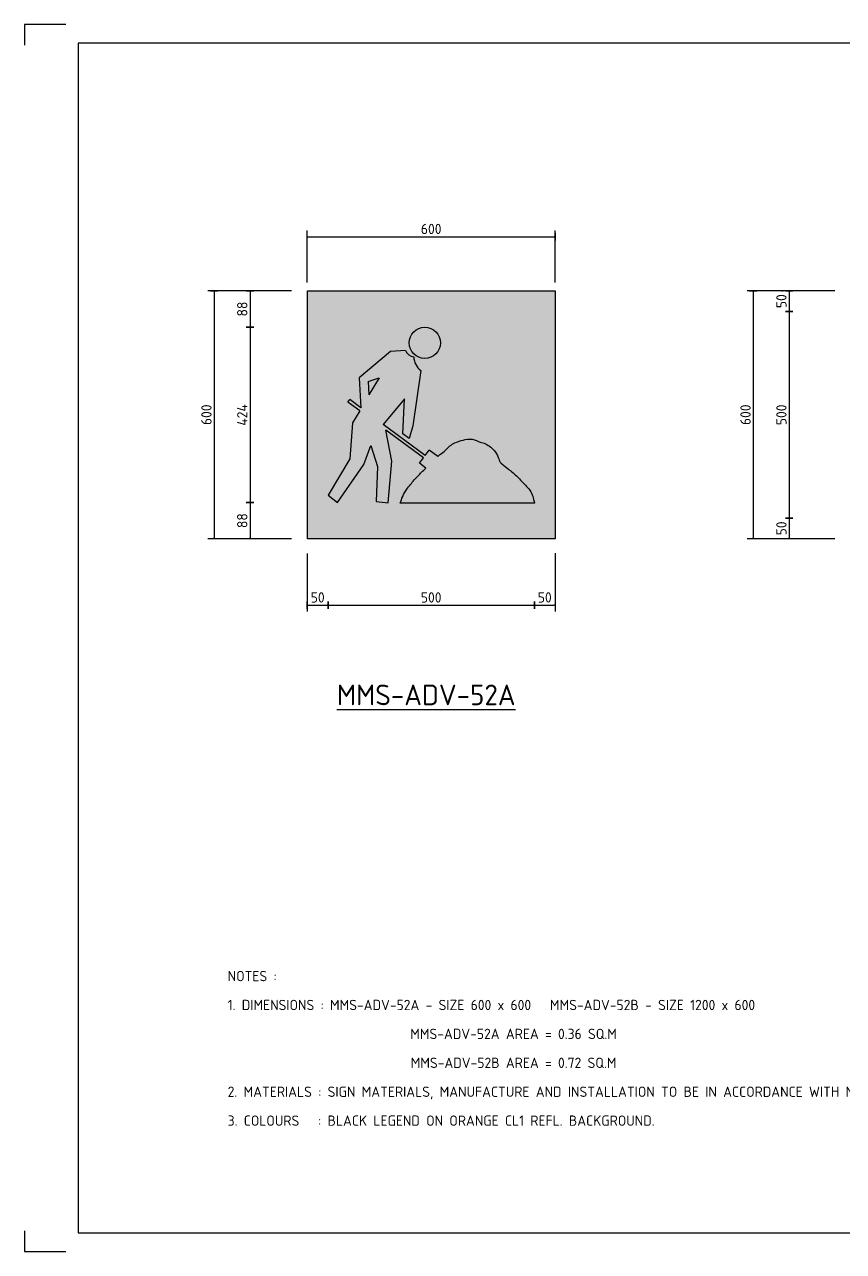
# Model space of a CAD drawing. Extents: x 0 to 420, y 0 to 297.
# Drawn here: x 0 to 198.3, y 0 to 297 of the extents above; entities that cross this region are included whole.
import ezdxf
from ezdxf.enums import TextEntityAlignment as Align

# ---------------------------------------------------------------- set-up
doc = ezdxf.new("R2010")
doc.units = 0
doc.header["$LTSCALE"] = 0.3
doc.header["$MEASUREMENT"] = 0
doc.layers.get('0').update_dxf_attribs({"linetype": 'CONTINUOUS'})
doc.layers.get('DEFPOINTS').update_dxf_attribs({"linetype": 'CONTINUOUS'})
for name, color, linetype in [('L25', 1, 'CONTINUOUS'), ('L50', 7, 'CONTINUOUS'), ('NOTES', 1, 'CONTINUOUS'), ('ORANGE', 30, 'CONTINUOUS'), ('T25', 1, 'CONTINUOUS'), ('TBLK18', 4, 'CONTINUOUS'), ('TBLK25', 1, 'CONTINUOUS'), ('TBLK35', 3, 'CONTINUOUS'), ('TBLK50', 7, 'CONTINUOUS')]:
    doc.layers.add(name, color=color, linetype=linetype)
doc.styles.add('iso', font='iso3098b.shx')
doc.dimstyles.new('SIGNSDIM', dxfattribs={"dimtxt": 2.5, "dimasz": 0.2, "dimexe": 1.5, "dimexo": 2, "dimtad": 1, "dimdec": 4, "dimlfac": 10, "dimrnd": 1, "dimdsep": 46, "dimtxsty": 'iso', "dimblk": 'SGNDIM', "dimcen": 2.5, "dimse2": 1, "dimadec": 0, "dimazin": 0, "dimtfac": 1, "dimtdec": 4, "dimtix": 1, "dimtmove": 0, "dimatfit": 3, "dimldrblk": 'SGNDIM', "dimfxl": 1, "dimtolj": 1, "dimtzin": 0, "dimarcsym": 0})

# ---------------------------------------------------------------- blocks, each defined once
blk = doc.blocks.new('SGNDIM')
for p, q in [((0, 0), (-1, 0)), ((0, 4.5), (0, -4.5))]:
    blk.add_line(p, q)
blk = doc.blocks.new('*D2')
at = {"layer": 'DEFPOINTS', "color": 0}
for p in [(66.64, 232.54), (45.93, 172.54), (66.64, 172.54)]:
    blk.add_point(p, dxfattribs=at)
at = {"layer": 'T25', "color": 0, "lineweight": -2}
for p, q in [((64.64, 232.54), (44.43, 232.54)), ((45.93, 232.34), (45.93, 172.74)), ((64.64, 172.54), (44.43, 172.54))]:
    blk.add_line(p, q, dxfattribs=at)
at = {"layer": 'T25', "color": 0, "lineweight": -2, "xscale": 0.2, "yscale": 0.2, "zscale": 0.2}
for p, rotation in [((45.93, 232.54), 90), ((45.93, 172.54), 270)]:
    blk.add_blockref('SGNDIM', p, dxfattribs=dict(at, rotation=rotation))
at = {"layer": 'T25', "color": 0, "insert": (44.05, 202.54), "char_height": 2.5, "attachment_point": 5, "rotation": 90, "style": 'iso'}
blk.add_mtext('\\A1;600', dxfattribs=at)
blk = doc.blocks.new('*D3')
at = {"layer": 'DEFPOINTS', "color": 0}
for p in [(68.49, 170.92), (73.5, 170.92), (73.5, 156.44)]:
    blk.add_point(p, dxfattribs=at)
at = {"layer": 'T25', "color": 0, "lineweight": -2}
for p, q in [((68.49, 168.92), (68.49, 154.94)), ((68.69, 156.44), (73.3, 156.44))]:
    blk.add_line(p, q, dxfattribs=at)
at = {"layer": 'T25', "color": 0, "lineweight": -2, "xscale": 0.2, "yscale": 0.2, "zscale": 0.2, "rotation": 180}
blk.add_blockref('SGNDIM', (68.49, 156.44), dxfattribs=at)
at = {"layer": 'T25', "color": 0, "lineweight": -2, "xscale": 0.2, "yscale": 0.2, "zscale": 0.2}
blk.add_blockref('SGNDIM', (73.5, 156.44), dxfattribs=at)
at = {"layer": 'T25', "color": 0, "insert": (71, 158.32), "char_height": 2.5, "attachment_point": 5, "style": 'iso'}
blk.add_mtext('\\A1;50', dxfattribs=at)
blk = doc.blocks.new('*D4')
at = {"layer": 'DEFPOINTS', "color": 0}
for p in [(73.5, 171.77), (123.48, 171.77), (123.48, 156.44)]:
    blk.add_point(p, dxfattribs=at)
at = {"layer": 'T25', "color": 0, "lineweight": -2}
blk.add_line((73.7, 156.44), (123.28, 156.44), dxfattribs=at)
at = {"layer": 'T25', "color": 0, "lineweight": -2, "xscale": 0.2, "yscale": 0.2, "zscale": 0.2, "rotation": 180}
blk.add_blockref('SGNDIM', (73.5, 156.44), dxfattribs=at)
at = {"layer": 'T25', "color": 0, "lineweight": -2, "xscale": 0.2, "yscale": 0.2, "zscale": 0.2}
blk.add_blockref('SGNDIM', (123.48, 156.44), dxfattribs=at)
at = {"layer": 'T25', "color": 0, "insert": (98.49, 158.32), "char_height": 2.5, "attachment_point": 5, "style": 'iso'}
blk.add_mtext('\\A1;500', dxfattribs=at)
blk = doc.blocks.new('*D5')
at = {"layer": 'DEFPOINTS', "color": 0}
for p in [(123.48, 171.02), (128.49, 171.02), (128.49, 156.44)]:
    blk.add_point(p, dxfattribs=at)
at = {"layer": 'T25', "color": 0, "lineweight": -2}
for p, q in [((128.49, 169.02), (128.49, 154.94)), ((123.68, 156.44), (128.29, 156.44))]:
    blk.add_line(p, q, dxfattribs=at)
at = {"layer": 'T25', "color": 0, "lineweight": -2, "xscale": 0.2, "yscale": 0.2, "zscale": 0.2, "rotation": 180}
blk.add_blockref('SGNDIM', (123.48, 156.44), dxfattribs=at)
at = {"layer": 'T25', "color": 0, "lineweight": -2, "xscale": 0.2, "yscale": 0.2, "zscale": 0.2}
blk.add_blockref('SGNDIM', (128.49, 156.44), dxfattribs=at)
at = {"layer": 'T25', "color": 0, "insert": (125.99, 158.32), "char_height": 2.5, "attachment_point": 5, "style": 'iso'}
blk.add_mtext('\\A1;50', dxfattribs=at)
blk = doc.blocks.new('*D6')
at = {"layer": 'DEFPOINTS', "color": 0}
for p in [(59.62, 232.54), (54.61, 223.72), (59.62, 223.72)]:
    blk.add_point(p, dxfattribs=at)
at = {"layer": 'T25', "color": 0, "lineweight": -2}
for p, q in [((57.62, 232.54), (53.11, 232.54)), ((54.61, 232.34), (54.61, 223.92))]:
    blk.add_line(p, q, dxfattribs=at)
at = {"layer": 'T25', "color": 0, "lineweight": -2, "xscale": 0.2, "yscale": 0.2, "zscale": 0.2}
for p, rotation in [((54.61, 232.54), 90), ((54.61, 223.72), 270)]:
    blk.add_blockref('SGNDIM', p, dxfattribs=dict(at, rotation=rotation))
at = {"layer": 'T25', "color": 0, "insert": (52.73, 228.13), "char_height": 2.5, "attachment_point": 5, "rotation": 90, "style": 'iso'}
blk.add_mtext('\\A1;88', dxfattribs=at)
blk = doc.blocks.new('*D7')
at = {"layer": 'DEFPOINTS', "color": 0}
for p in [(92.81, 223.72), (54.61, 181.28), (92.81, 181.28)]:
    blk.add_point(p, dxfattribs=at)
at = {"layer": 'T25', "color": 0, "lineweight": -2}
blk.add_line((54.61, 223.52), (54.61, 181.48), dxfattribs=at)
at = {"layer": 'T25', "color": 0, "lineweight": -2, "xscale": 0.2, "yscale": 0.2, "zscale": 0.2}
for p, rotation in [((54.61, 223.72), 90), ((54.61, 181.28), 270)]:
    blk.add_blockref('SGNDIM', p, dxfattribs=dict(at, rotation=rotation))
at = {"layer": 'T25', "color": 0, "insert": (52.73, 202.5), "char_height": 2.5, "attachment_point": 5, "rotation": 90, "style": 'iso'}
blk.add_mtext('\\A1;424', dxfattribs=at)
blk = doc.blocks.new('*D8')
at = {"layer": 'DEFPOINTS', "color": 0}
for p in [(62.62, 181.28), (54.61, 172.54), (62.62, 172.54)]:
    blk.add_point(p, dxfattribs=at)
at = {"layer": 'T25', "color": 0, "lineweight": -2}
for p, q in [((54.61, 181.08), (54.61, 172.74)), ((60.62, 172.54), (53.11, 172.54))]:
    blk.add_line(p, q, dxfattribs=at)
at = {"layer": 'T25', "color": 0, "lineweight": -2, "xscale": 0.2, "yscale": 0.2, "zscale": 0.2}
for p, rotation in [((54.61, 181.28), 90), ((54.61, 172.54), 270)]:
    blk.add_blockref('SGNDIM', p, dxfattribs=dict(at, rotation=rotation))
at = {"layer": 'T25', "color": 0, "insert": (52.73, 176.91), "char_height": 2.5, "attachment_point": 5, "rotation": 90, "style": 'iso'}
blk.add_mtext('\\A1;88', dxfattribs=at)
blk = doc.blocks.new('*D9')
at = {"layer": 'DEFPOINTS', "color": 0}
for p in [(128.49, 245.65), (68.49, 232.54), (128.49, 232.54)]:
    blk.add_point(p, dxfattribs=at)
at = {"layer": 'T25', "color": 0, "lineweight": -2}
for p, q in [((68.49, 234.54), (68.49, 247.15)), ((128.49, 234.54), (128.49, 247.15)), ((68.69, 245.65), (128.29, 245.65))]:
    blk.add_line(p, q, dxfattribs=at)
at = {"layer": 'T25', "color": 0, "lineweight": -2, "xscale": 0.2, "yscale": 0.2, "zscale": 0.2, "rotation": 180}
blk.add_blockref('SGNDIM', (68.49, 245.65), dxfattribs=at)
at = {"layer": 'T25', "color": 0, "lineweight": -2, "xscale": 0.2, "yscale": 0.2, "zscale": 0.2}
blk.add_blockref('SGNDIM', (128.49, 245.65), dxfattribs=at)
at = {"layer": 'T25', "color": 0, "insert": (98.49, 247.52), "char_height": 2.5, "attachment_point": 5, "style": 'iso'}
blk.add_mtext('\\A1;600', dxfattribs=at)
blk = doc.blocks.new('A3BBLK')
at = {"layer": 'TBLK25'}
for p, q in [((10, 297), (0, 297)), ((0, 297), (0, 292)), ((0, 5), (0, 0)), ((0, 0), (10, 0))]:
    blk.add_line(p, q, dxfattribs=at)
at = {"layer": 'TBLK50'}
for p, q in [((415.5, 292.5), (13, 292.5)), ((13, 292.5), (13, 4.5)), ((13, 4.5), (415.5, 4.5))]:
    blk.add_line(p, q, dxfattribs=at)
blk = doc.blocks.new('title block')
blk.add_blockref('A3BBLK', (0, 0))
at = {"layer": 'TBLK18', "style": 'iso'}
blk.add_attdef('MR_DIRECTORATE', text='', height=1.5, dxfattribs=at).set_placement((381.5, 67.12), align=Align.CENTER)
for tag, p in [('STREET_NAME', (355.51, 61.1)), ('SUBURB_POSTCODE', (388.49, 61.1)), ('TELEPHONE_NO.', (368.31, 58.84)), ('FAX_NO.', (393.56, 58.84))]:
    blk.add_attdef(tag, p, '', height=1.5, dxfattribs=at)
at = {"layer": 'TBLK25', "style": 'iso'}
for tag, height, p in [('MR_BRANCH', 2, (381.5, 64.2)), ('ROAD_SECTION', 1.75, (384.5, 29.16)), ('SLK', 1.75, (384.5, 26.11)), ('CHAINAGE', 1.75, (384.5, 19.21))]:
    blk.add_attdef(tag, text='', height=height, dxfattribs=at).set_placement(p, align=Align.CENTER)
for tag, p, height in [('FILE_NUMBER', (371.77, 53.24), 2.5), ('DESIGNED_/_DRAWN', (371.77, 48.49), 2), ('VERIFIED', (371.77, 43.49), 2), ('APPROVED', (371.77, 38.49), 2), ('LOCAL_AUTHORITY', (370.48, 16.73), 1.25)]:
    blk.add_attdef(tag, p, '', height=height, dxfattribs=at)
at = {"layer": 'TBLK35', "style": 'iso', "width": 0.9}
for tag, p in [('ROAD_PROJECT&NUMBER', (384.5, 32.23)), ('DRAWING_DESCRIPTION', (384.5, 22.29))]:
    blk.add_attdef(tag, text='', height=2.5, dxfattribs=at).set_placement(p, align=Align.CENTER)
at = {"layer": 'TBLK50', "style": 'iso'}
blk.add_attdef('DRG_NUMBER', (356.8, 6.02), '', height=5, dxfattribs=at)
blk = doc.blocks.new('*D43')
at = {"layer": 'DEFPOINTS', "color": 0}
for p in [(198.24, 232.54), (176.49, 172.54), (198.24, 172.54)]:
    blk.add_point(p, dxfattribs=at)
at = {"layer": 'T25', "color": 0, "lineweight": -2}
for p, q in [((196.24, 232.54), (174.99, 232.54)), ((176.49, 232.34), (176.49, 172.74)), ((196.24, 172.54), (174.99, 172.54))]:
    blk.add_line(p, q, dxfattribs=at)
at = {"layer": 'T25', "color": 0, "lineweight": -2, "xscale": 0.2, "yscale": 0.2, "zscale": 0.2}
for p, rotation in [((176.49, 232.54), 90), ((176.49, 172.54), 270)]:
    blk.add_blockref('SGNDIM', p, dxfattribs=dict(at, rotation=rotation))
at = {"layer": 'T25', "color": 0, "insert": (174.61, 202.54), "char_height": 2.5, "attachment_point": 5, "rotation": 90, "style": 'iso'}
blk.add_mtext('\\A1;600', dxfattribs=at)
blk = doc.blocks.new('*D47')
at = {"layer": 'DEFPOINTS', "color": 0}
for p in [(185.37, 232.54), (185.17, 227.53), (185.37, 227.53)]:
    blk.add_point(p, dxfattribs=at)
at = {"layer": 'T25', "color": 0, "lineweight": -2}
for p, q in [((183.37, 232.54), (183.67, 232.54)), ((185.17, 232.34), (185.17, 227.73))]:
    blk.add_line(p, q, dxfattribs=at)
at = {"layer": 'T25', "color": 0, "lineweight": -2, "xscale": 0.2, "yscale": 0.2, "zscale": 0.2}
for p, rotation in [((185.17, 232.54), 90), ((185.17, 227.53), 270)]:
    blk.add_blockref('SGNDIM', p, dxfattribs=dict(at, rotation=rotation))
at = {"layer": 'T25', "color": 0, "insert": (183.3, 230.04), "char_height": 2.5, "attachment_point": 5, "rotation": 90, "style": 'iso'}
blk.add_mtext('\\A1;50', dxfattribs=at)
blk = doc.blocks.new('*D48')
at = {"layer": 'DEFPOINTS', "color": 0}
for p in [(229.46, 227.53), (185.17, 177.51), (229.46, 177.51)]:
    blk.add_point(p, dxfattribs=at)
at = {"layer": 'T25', "color": 0, "lineweight": -2}
blk.add_line((185.17, 227.33), (185.17, 177.71), dxfattribs=at)
at = {"layer": 'T25', "color": 0, "lineweight": -2, "xscale": 0.2, "yscale": 0.2, "zscale": 0.2}
for p, rotation in [((185.17, 227.53), 90), ((185.17, 177.51), 270)]:
    blk.add_blockref('SGNDIM', p, dxfattribs=dict(at, rotation=rotation))
at = {"layer": 'T25', "color": 0, "insert": (183.3, 202.52), "char_height": 2.5, "attachment_point": 5, "rotation": 90, "style": 'iso'}
blk.add_mtext('\\A1;500', dxfattribs=at)
blk = doc.blocks.new('*D49')
at = {"layer": 'DEFPOINTS', "color": 0}
for p in [(187.08, 177.51), (185.17, 172.54), (187.08, 172.54)]:
    blk.add_point(p, dxfattribs=at)
at = {"layer": 'T25', "color": 0, "lineweight": -2}
for p, q in [((185.17, 177.31), (185.17, 172.74)), ((185.08, 172.54), (183.67, 172.54))]:
    blk.add_line(p, q, dxfattribs=at)
at = {"layer": 'T25', "color": 0, "lineweight": -2, "xscale": 0.2, "yscale": 0.2, "zscale": 0.2}
for p, rotation in [((185.17, 177.51), 90), ((185.17, 172.54), 270)]:
    blk.add_blockref('SGNDIM', p, dxfattribs=dict(at, rotation=rotation))
at = {"layer": 'T25', "color": 0, "insert": (183.3, 175.03), "char_height": 2.5, "attachment_point": 5, "rotation": 90, "style": 'iso'}
blk.add_mtext('\\A1;50', dxfattribs=at)

msp = doc.modelspace()

# ---------------------------------------------------------------- hatches: boundary and pattern name
at = {"layer": 'L25'}
h = msp.add_hatch(color=256, dxfattribs=at)
edge = h.paths.add_edge_path()
edge.add_arc((96.941734, 219.9329), 3.785643, 0, 360)
h = msp.add_hatch(color=256, dxfattribs=at)
edge = h.paths.add_edge_path()
edge.add_spline(control_points=[(100.061553, 192.420874), (100.130837, 192.489292), (100.623542, 192.956216), (101.667884, 193.552426), (102.965732, 195.172865), (104.989796, 196.116251), (107.281967, 196.70184), (109.049752, 196.63506), (110.22392, 195.852362), (111.89328, 195.596717), (113.591691, 194.197338), (114.793756, 192.451028), (114.999735, 191.11131), (116.042951, 190.334987), (117.399433, 189.220514), (119.408279, 187.560404), (121.004556, 185.739864), (122.868918, 183.911654), (123.236266, 182.268675), (123.483158, 181.16444)], knot_values=[21.0474550697, 21.0474550697, 21.0474550697, 21.0474550697, 21.4680526709, 23.9825890309, 26.1459842952, 30.3138011196, 33.2512499641, 36.4698899451, 37.4521718019, 39.2621053917, 43.6002075242, 46.4057258772, 48.4313043862, 48.9507879453, 51.9321826592, 56.0807267374, 60.1263651937, 62.4350427231, 67.1670287912, 67.1670287912, 67.1670287912, 67.1670287912], degree=3, periodic=0)
edge.add_line((123.483158, 181.16444), (90.981464, 181.16444))
edge.add_spline(control_points=[(90.981464, 181.16444), (91.165072, 181.710334), (91.557924, 182.878338), (92.673581, 184.800054), (94.324211, 186.673577), (95.869346, 188.388568), (96.834946, 189.309732), (97.180073, 189.633125)], knot_values=[0, 0, 0, 0, 2.4824815064, 5.3115612946, 9.518230578, 13.2361826476, 15.2777746713, 15.2777746713, 15.2777746713, 15.2777746713], degree=3, periodic=0)
edge.add_line((97.180073, 189.633125), (95.62738, 190.784164))
edge.add_line((95.62738, 190.784164), (96.592979, 192.086708))
edge.add_line((96.592979, 192.086708), (87.487457, 198.836791))
edge.add_line((87.487457, 198.836791), (88.992989, 191.269843))
edge.add_line((88.992989, 191.269843), (88.073883, 181.214007))
edge.add_line((88.073883, 181.214007), (85.178669, 181.535419))
edge.add_line((85.178669, 181.535419), (85.454415, 189.984169))
edge.add_line((85.454415, 189.984169), (83.845969, 195.080948))
edge.add_line((83.845969, 195.080948), (82.145606, 190.535161))
edge.add_line((82.145606, 190.535161), (75.803687, 181.305839))
edge.add_line((75.803687, 181.305839), (73.505946, 183.050673))
edge.add_line((73.505946, 183.050673), (78.744882, 191.866776))
edge.add_line((78.744882, 191.866776), (79.434223, 200.591022))
edge.add_line((79.434223, 200.591022), (81.214144, 203.487308))
edge.add_line((81.214144, 203.487308), (78.327257, 205.627409))
edge.add_line((78.327257, 205.627409), (78.751662, 206.19991))
edge.add_line((78.751662, 206.19991), (81.443469, 204.204427))
edge.add_line((81.443469, 204.204427), (81.032977, 211.47249))
edge.add_line((81.032977, 211.47249), (88.593145, 217.817728))
edge.add_line((88.593145, 217.817728), (92.297644, 218.119873))
edge.add_arc((94.667698, 219.092343), 2.561808, 202.30911961, 261.48794702)
edge.add_arc((98.437033, 216.581988), 4.148592, 180.32087169, 233.1964043)
edge.add_line((95.95172, 213.260236), (94.026177, 199.824279))
edge.add_line((94.026177, 199.824279), (93.118102, 196.799961))
edge.add_line((93.118102, 196.799961), (91.647886, 197.923285))
edge.add_line((91.647886, 197.923285), (92.037082, 206.434628))
edge.add_line((92.037082, 206.434628), (86.820164, 200.218588))
edge.add_line((86.820164, 200.218588), (97.017384, 192.65921))
edge.add_line((97.017384, 192.65921), (97.982983, 193.961754))
edge.add_line((97.982983, 193.961754), (100.061553, 192.420874))
h.paths.add_polyline_path([(85.909408, 211.474692), (83.40721, 207.34314), (83.22607, 210.550358)], flags=16)
at = {"layer": 'ORANGE'}
h = msp.add_hatch(color=256, dxfattribs=at)
h.paths.add_polyline_path([(68.494552, 232.544076), (68.494552, 172.544076), (128.494552, 172.544076), (128.494552, 232.544076)])
edge = h.paths.add_edge_path(flags=16)
edge.add_line((94.026177, 199.824279), (93.118102, 196.799961))
edge.add_line((93.118102, 196.799961), (91.647886, 197.923285))
edge.add_line((91.647886, 197.923285), (92.037082, 206.434628))
edge.add_line((92.037082, 206.434628), (86.820164, 200.218588))
edge.add_line((86.820164, 200.218588), (97.017384, 192.65921))
edge.add_line((97.017384, 192.65921), (97.982983, 193.961754))
edge.add_line((97.982983, 193.961754), (100.061553, 192.420874))
edge.add_spline(control_points=[(100.061553, 192.420874), (100.130837, 192.489292), (100.623542, 192.956216), (101.667884, 193.552426), (102.965732, 195.172865), (104.989796, 196.116251), (107.281967, 196.70184), (109.049752, 196.63506), (110.22392, 195.852362), (111.89328, 195.596717), (113.591691, 194.197338), (114.793756, 192.451028), (114.999735, 191.11131), (116.042951, 190.334987), (117.399433, 189.220514), (119.408279, 187.560404), (121.004556, 185.739864), (122.868918, 183.911654), (123.236266, 182.268675), (123.483158, 181.16444)], knot_values=[21.0474550697, 21.0474550697, 21.0474550697, 21.0474550697, 21.4680526709, 23.9825890309, 26.1459842952, 30.3138011196, 33.2512499641, 36.4698899451, 37.4521718019, 39.2621053917, 43.6002075242, 46.4057258772, 48.4313043862, 48.9507879453, 51.9321826592, 56.0807267374, 60.1263651937, 62.4350427231, 67.1670287912, 67.1670287912, 67.1670287912, 67.1670287912], degree=3, periodic=0)
edge.add_line((123.483158, 181.16444), (90.981464, 181.16444))
edge.add_spline(control_points=[(90.981464, 181.16444), (91.165072, 181.710334), (91.557924, 182.878338), (92.673581, 184.800054), (94.324211, 186.673577), (95.869346, 188.388568), (96.834946, 189.309732), (97.180073, 189.633125)], knot_values=[0, 0, 0, 0, 2.4824815064, 5.3115612946, 9.518230578, 13.2361826476, 15.2777746713, 15.2777746713, 15.2777746713, 15.2777746713], degree=3, periodic=0)
edge.add_line((97.180073, 189.633125), (95.62738, 190.784164))
edge.add_line((95.62738, 190.784164), (96.592979, 192.086708))
edge.add_line((96.592979, 192.086708), (87.487457, 198.836791))
edge.add_line((87.487457, 198.836791), (88.992989, 191.269843))
edge.add_line((88.992989, 191.269843), (88.073883, 181.214007))
edge.add_line((88.073883, 181.214007), (85.178669, 181.535419))
edge.add_line((85.178669, 181.535419), (85.454415, 189.984169))
edge.add_line((85.454415, 189.984169), (83.845969, 195.080948))
edge.add_line((83.845969, 195.080948), (82.145606, 190.535161))
edge.add_line((82.145606, 190.535161), (75.803687, 181.305839))
edge.add_line((75.803687, 181.305839), (73.505946, 183.050673))
edge.add_line((73.505946, 183.050673), (78.744882, 191.866776))
edge.add_line((78.744882, 191.866776), (79.434223, 200.591022))
edge.add_line((79.434223, 200.591022), (81.214144, 203.487308))
edge.add_line((81.214144, 203.487308), (78.327257, 205.627409))
edge.add_line((78.327257, 205.627409), (78.751662, 206.19991))
edge.add_line((78.751662, 206.19991), (81.443469, 204.204427))
edge.add_line((81.443469, 204.204427), (81.032977, 211.47249))
edge.add_line((81.032977, 211.47249), (88.593145, 217.817728))
edge.add_line((88.593145, 217.817728), (92.297644, 218.119873))
edge.add_arc((94.667698, 219.092343), 2.561808, 202.30911961, 261.48794702)
edge.add_arc((98.437033, 216.581988), 4.148592, 180.32087169, 233.1964043)
edge.add_line((95.95172, 213.260236), (94.026177, 199.824279))
h.paths.add_polyline_path([(93.156091, 219.9329, -1), (100.727377, 219.9329, -1)], flags=16)
h.paths.add_polyline_path([(85.909408, 211.474692), (83.40721, 207.34314), (83.22607, 210.550358)], flags=0)

# ---------------------------------------------------------------- linework, layer by layer
at = {"layer": 'L25'}
for p, q in [((88.593145, 217.817728), (81.032977, 211.47249)), ((92.297644, 218.119873), (88.593145, 217.817728)), ((81.032977, 211.47249), (81.443469, 204.204427)), ((83.22607, 210.550358), (85.909408, 211.474692)), ((85.909408, 211.474692), (83.40721, 207.34314)), ((95.95172, 213.260236), (94.026177, 199.824279)), ((83.22607, 210.550358), (83.40721, 207.34314)), ((78.327257, 205.627409), (78.751662, 206.19991)), ((81.214144, 203.487308), (78.327257, 205.627409)), ((81.443469, 204.204427), (78.751662, 206.19991)), ((92.037082, 206.434628), (86.820164, 200.218588)), ((91.647886, 197.923285), (92.037082, 206.434628)), ((81.214144, 203.487308), (79.434223, 200.591022)), ((79.434223, 200.591022), (78.744882, 191.866776)), ((97.017384, 192.65921), (86.820164, 200.218588)), ((94.026177, 199.824279), (93.118102, 196.799961)), ((88.992989, 191.269843), (87.487457, 198.836791)), ((96.592979, 192.086708), (87.487457, 198.836791)), ((93.118102, 196.799961), (91.647886, 197.923285)), ((82.145606, 190.535161), (83.845969, 195.080948)), ((83.845969, 195.080948), (85.454415, 189.984169)), ((97.017384, 192.65921), (97.982983, 193.961754)), ((100.061553, 192.420874), (97.982983, 193.961754)), ((78.744882, 191.866776), (73.505946, 183.050673)), ((75.803687, 181.305839), (82.145606, 190.535161)), ((88.073883, 181.214007), (88.992989, 191.269843)), ((95.62738, 190.784164), (96.592979, 192.086708)), ((97.180073, 189.633125), (95.62738, 190.784164)), ((85.454415, 189.984169), (85.178669, 181.535419)), ((73.505946, 183.050673), (75.803687, 181.305839)), ((85.178669, 181.535419), (88.073883, 181.214007)), ((123.483158, 181.16444), (90.981464, 181.16444))]:
    msp.add_line(p, q, dxfattribs=at)
msp.add_lwpolyline([(68.494552, 172.544076), (68.494552, 232.544076), (128.494552, 232.544076), (128.494552, 172.544076)], close=True, dxfattribs=at)
msp.add_circle((96.941734, 219.9329), 3.785643, dxfattribs=at)
for centre, radius, start, end in [((94.667698, 219.092343), 2.561808, 202.30911961, 261.48794702), ((98.437033, 216.581988), 4.148592, 180.32087169, 233.1964043)]:
    msp.add_arc(centre, radius, start, end, dxfattribs=at)
for points, knots in [([(100.061553, 192.420874), (100.130837, 192.489292), (100.623542, 192.956216), (101.667884, 193.552426), (102.965732, 195.172865), (104.989796, 196.116251), (107.281967, 196.70184), (109.049752, 196.63506), (110.22392, 195.852362), (111.89328, 195.596717), (113.591691, 194.197338), (114.793756, 192.451028), (114.999735, 191.11131), (116.042951, 190.334987), (117.399433, 189.220514), (119.408279, 187.560404), (121.004556, 185.739864), (122.868918, 183.911654), (123.236266, 182.268675), (123.483158, 181.16444)], [21.0474550697, 21.0474550697, 21.0474550697, 21.0474550697, 21.4680526709, 23.9825890309, 26.1459842952, 30.3138011196, 33.2512499641, 36.4698899451, 37.4521718019, 39.2621053917, 43.6002075242, 46.4057258772, 48.4313043862, 48.9507879453, 51.9321826592, 56.0807267374, 60.1263651937, 62.4350427231, 67.1670287912, 67.1670287912, 67.1670287912, 67.1670287912]), ([(90.981464, 181.16444), (91.165072, 181.710334), (91.557924, 182.878338), (92.673581, 184.800054), (94.324211, 186.673577), (95.869346, 188.388568), (96.834946, 189.309732), (97.180073, 189.633125)], [0, 0, 0, 0, 2.4824815064, 5.3115612946, 9.518230578, 13.2361826476, 15.2777746713, 15.2777746713, 15.2777746713, 15.2777746713])]:
    msp.add_open_spline(points, degree=3, knots=knots, dxfattribs=at)

# ---------------------------------------------------------------- block references
at = {"color": 1}
msp.add_blockref('title block', (0, 0), dxfattribs=at)

# ---------------------------------------------------------------- texts
at = {"layer": 'L50', "style": 'iso'}
msp.add_text('%%UMMS-ADV-52A', height=5, dxfattribs=at).set_placement((97.280016, 132.230408), align=Align.CENTER)
at = {"layer": 'NOTES', "style": 'iso'}
for s, p in [('NOTES :', (49.200249, 65.416238)), ('1. DIMENSIONS : MMS-ADV-52A - SIZE 600 x 600   MMS-ADV-52B - SIZE 1200 x 600', (49.200249, 58.416238)), ('0.36 SQ.M', (129.200249, 51.416238)), ('0.72 SQ.M', (129.200249, 44.416238)), ('2. MATERIALS : SIGN MATERIALS, MANUFACTURE AND INSTALLATION TO BE IN ACCORDANCE WITH MRWA SPECIFICATION 601.', (49.200249, 37.416238)), ('3. COLOURS   : BLACK LEGEND ON ORANGE CL1 REFL. BACKGROUND.', (49.200249, 30.416238))]:
    msp.add_text(s, height=2.5, dxfattribs=at).set_placement(p)
for s, p in [('MMS-ADV-52A AREA = ', (129.200249, 51.416238)), ('MMS-ADV-52B AREA = ', (129.200249, 44.416238))]:
    msp.add_text(s, height=2.5, dxfattribs=at).set_placement(p, align=Align.RIGHT)

# ---------------------------------------------------------------- dimensions: what is measured, and where the dimension line sits
at = {"layer": 'T25'}
for base, p1, p2, override, picture, middle in [((128.494552, 245.647974), (68.494552, 232.544076), (128.494552, 232.544076), {"dimse2": 0}, '*D9', (98.494552, 247.522974)), ((123.484401, 156.440178), (73.504703, 171.768754), (123.484401, 171.768754), {"dimse1": 1}, '*D4', (98.494552, 158.315178)), ((128.494552, 156.440178), (123.484401, 171.01719), (128.494552, 171.01719), {"dimse1": 1, "dimse2": 0}, '*D5', (125.989476, 158.315178))]:
    dim = msp.add_linear_dim(base=base, p1=p1, p2=p2, dimstyle='SIGNSDIM', override=override, dxfattribs=at)
    dim.commit()
    dim.dimension.update_dxf_attribs({"geometry": picture, "text_midpoint": middle})
for base, p1, p2, override, picture, middle in [((45.928406, 172.544076), (66.639267, 232.544076), (66.639267, 172.544076), {"dimse2": 0}, '*D2', (44.053406, 202.544076)), ((176.489782, 172.544076), (198.243022, 232.544076), (198.243022, 172.544076), {"dimse2": 0}, '*D43', (174.614782, 202.544076)), ((185.171226, 177.506448), (229.460062, 227.529544), (229.460062, 177.506448), {"dimse1": 1}, '*D48', (183.296226, 202.517996)), ((54.60985, 181.27785), (92.814366, 223.718543), (92.814366, 181.27785), {"dimse1": 1}, '*D7', (52.73485, 202.498196)), ((185.171226, 172.544076), (187.075582, 177.506448), (187.075582, 172.544076), {"dimse1": 1, "dimse2": 0}, '*D49', (183.296226, 175.025262))]:
    dim = msp.add_linear_dim(base=base, p1=p1, p2=p2, angle=90, dimstyle='SIGNSDIM', override=override, dxfattribs=at)
    dim.commit()
    dim.dimension.update_dxf_attribs({"geometry": picture, "text_midpoint": middle})
for base, p1, p2, picture, middle in [((54.60985, 223.718543), (59.616371, 232.544076), (59.616371, 223.718543), '*D6', (52.73485, 228.131309)), ((185.171226, 227.529568), (185.370858, 232.544076), (185.370858, 227.529568), '*D47', (183.296226, 230.036822))]:
    dim = msp.add_linear_dim(base=base, p1=p1, p2=p2, angle=90, dimstyle='SIGNSDIM', dxfattribs=at)
    dim.commit()
    dim.dimension.update_dxf_attribs({"geometry": picture, "text_midpoint": middle})
dim = msp.add_linear_dim(base=(54.60985, 172.544076), p1=(62.616685, 181.27785), p2=(62.616685, 172.544076), angle=90, text='88', dimstyle='SIGNSDIM', override={"dimse1": 1, "dimse2": 0}, dxfattribs=at)
dim.commit()
dim.dimension.update_dxf_attribs({"geometry": '*D8', "text_midpoint": (52.73485, 176.910963)})
dim = msp.add_linear_dim(base=(73.504703, 156.440178), p1=(68.494552, 170.91751), p2=(73.504703, 170.91751), dimstyle='SIGNSDIM', dxfattribs=at)
dim.commit()
dim.dimension.update_dxf_attribs({"geometry": '*D3', "text_midpoint": (70.999628, 158.315178)})

doc.saveas('drawing.dxf')
